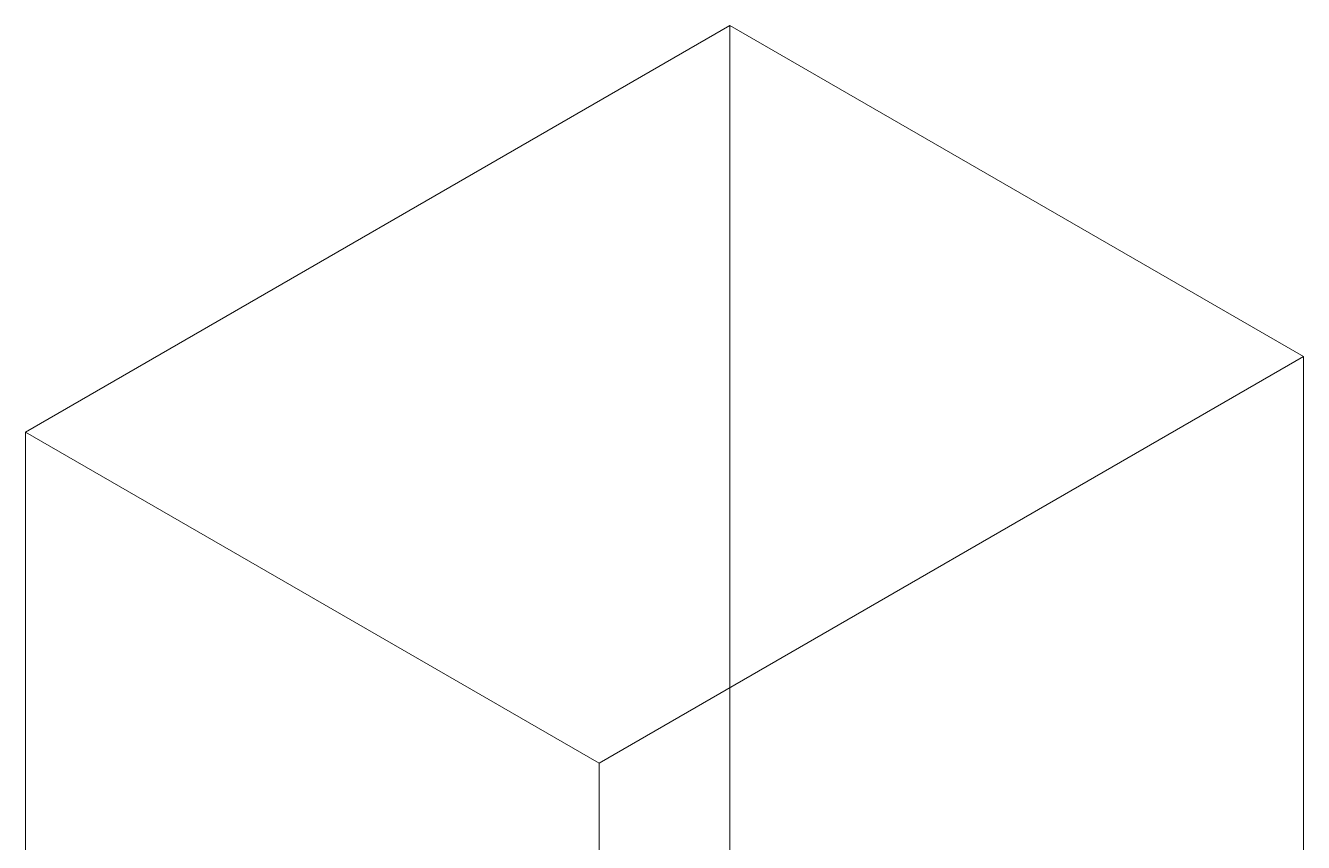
# Model space of a CAD drawing. Header units: millimetres. Extents: x 160489 to 365751, y -78341 to 15608.
# Drawn here: x 322379 to 328765, y -74258 to -70175 of the extents above; entities that cross this region are included whole.
import ezdxf

# ---------------------------------------------------------------- set-up
doc = ezdxf.new("R2010")
doc.units = ezdxf.units.MM
doc.layers.add('G-____-____-SYMB', color=7, linetype='Continuous', lineweight=5)

msp = doc.modelspace()

# ---------------------------------------------------------------- linework, layer by layer
at = {"layer": 'G-____-____-SYMB'}
for p, q in [((325898.4, -70174.8), (322379, -72206.7)), ((325898.4, -70174.8), (325898.4, -74654.5)), ((328764.7, -71829.6), (325898.4, -70174.8)), ((328764.7, -71829.6), (325245.3, -73861.6)), ((328764.7, -71829.6), (328764.7, -76309.3)), ((322379, -76686.4), (322379, -72206.7)), ((325245.3, -73861.6), (322379, -72206.7)), ((325245.3, -73861.6), (325245.3, -78341.3))]:
    msp.add_line(p, q, dxfattribs=at)

doc.saveas('drawing.dxf')
